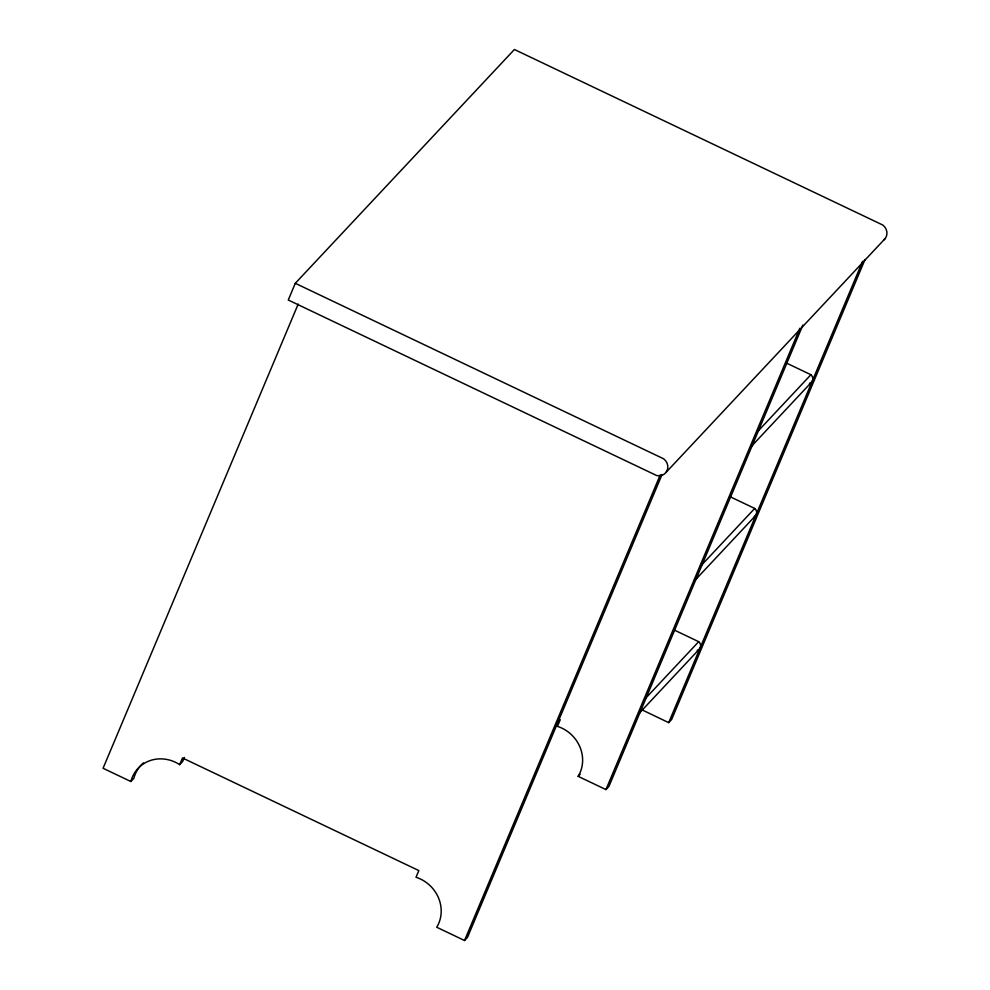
<?xml version="1.0" encoding="UTF-8"?>
<svg xmlns="http://www.w3.org/2000/svg" width="990" height="990" viewBox="0 0 990 990"><rect width="100%" height="100%" fill="white"/><g stroke="black" fill="none" stroke-linecap="round" stroke-linejoin="round"><path stroke-width="1.49" d="M295.292 283.301L288.276 300.019L656.679 475.546A9.937 9.207 43.1 0 0 667.136 470.51A9.937 9.207 43.1 0 0 663.708 458.84L295.292 283.301L514.404 49.5L882.808 225.039A9.937 9.207 43.1 0 1 883.798 240.013M298.2 304.066L103.071 768.277L130.878 781.518A34.279 31.779 43.1 0 1 179.685 764.651L182.667 761.471L184.363 757.461M179.685 764.651L182.494 757.969L418.832 870.581L416.023 877.264A34.279 31.779 43.1 0 1 436.726 927.246L464.533 940.5L467.515 937.307L662.05 474.532M464.533 940.5L660.256 474.866M560.253 719.668L557.444 726.363A34.279 31.779 43.1 0 1 578.148 776.346L605.954 789.587L608.937 786.407L802.878 325.042M605.954 789.587L799.883 328.235M699.819 648.611L639.342 713.146A5.222 4.839 43.1 0 0 640.938 709.335L668.696 722.638L862.637 261.286M865.025 259.516L671.678 719.458L668.696 722.638M130.878 781.518L133.86 778.338A34.279 31.779 43.1 0 1 143.476 762.869M666.109 472.304L885.221 238.503M757.437 431.776L810.909 374.727L787.223 363.441M751.559 446.193L812.035 381.657M700.178 566.614L754.702 508.439L729.63 496.497M695.351 579.905L755.828 515.369M645.22 698.73L698.693 641.681L673.621 629.739M578.148 776.346L580.14 774.217M810.909 374.727A5.222 4.839 43.1 0 1 809.424 383.378M752.982 441.293A5.222 4.839 43.1 0 1 750.68 446.775M754.702 508.439A5.222 4.839 43.1 0 1 754.219 516.718M696.948 576.093A5.222 4.839 43.1 0 1 694.473 580.486M698.21 649.96A5.222 4.839 43.1 0 1 697.207 650.331M698.693 641.681A5.222 4.839 43.1 0 1 699.101 649.378"/></g></svg>
